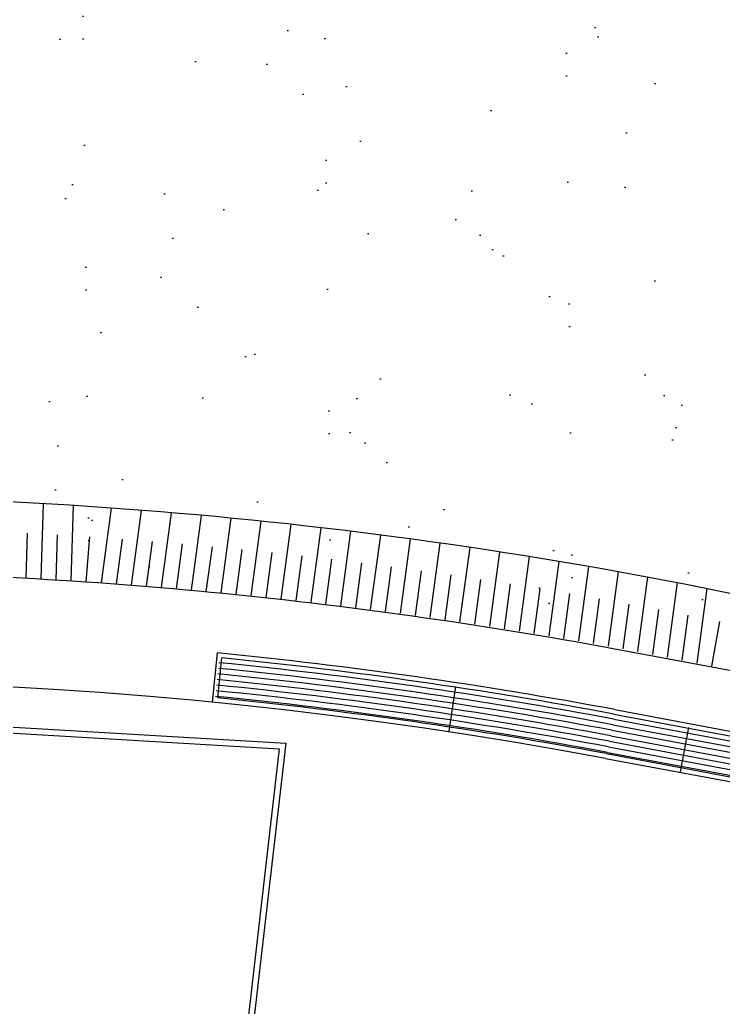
# Model space of a CAD drawing. Header units: metres. Extents: x 1796 to 2240, y -1398 to -687.
# Drawn here: x 1979.81 to 2003.22, y -1131.92 to -1099.09 of the extents above; entities that cross this region are included whole.
import ezdxf

# ---------------------------------------------------------------- set-up
doc = ezdxf.new("R2010")
doc.units = ezdxf.units.M
doc.header["$MEASUREMENT"] = 0
doc.layers.add('ARQUITETURA', color=253, linetype='CONTINUOUS')

msp = doc.modelspace()

# ---------------------------------------------------------------- hatches: boundary and pattern name
at = {"layer": 'ARQUITETURA'}
h = msp.add_hatch(dxfattribs=at)
h.set_pattern_fill('AR-SAND', color=116, scale=3, angle=-46.877, style=0)
h.set_pattern_definition([(350.623, (1466.5355, -762.2295), (4.08992, 4.08927), [0, -4.56, 0, -5.1, 0, -4.875]), (320.623, (1466.5355, -762.2295), (9.80883, 1.91215), [0, -2.46, 0, -4.11, 0, -1.575]), (280.623, (1464.013, -759.536), (6.39856, -6.807323), [0, -1.5, 0, -5.4, 0, -7.05]), (270.623, (1464.013, -759.536), (8.08648, -4.78256), [0, -0.75, 0, -3.54, 0, -4.05])])
edge = h.paths.add_edge_path()
edge.add_line((1975.606, -1066.674), (1974.637, -1065.639))
edge.add_line((1974.637, -1065.639), (1982.064, -1058.683))
edge.add_line((1982.064, -1058.683), (1966.688, -1042.265))
edge.add_line((1966.688, -1042.265), (1959.102, -1049.369))
edge.add_line((1959.102, -1049.369), (1960.264, -1050.61))
edge.add_line((1960.264, -1050.61), (1933.857, -1075.342))
edge.add_line((1933.857, -1075.342), (1952.762, -1095.528))
edge.add_line((1952.762, -1095.528), (1956.411, -1092.11))
edge.add_line((1956.411, -1092.11), (1958.223, -1094.044))
edge.add_line((1958.223, -1094.044), (1954.573, -1097.462))
edge.add_line((1954.573, -1097.462), (1972.833, -1116.959))
edge.add_arc((1973.247, -1274.849), 157.89, 75.30399, 90.15009, ccw=False)
edge.add_line((2013.302, -1122.124), (2015.597, -1109.849))
edge.add_arc((2010.779, -1108.954), 4.9, -10.5203, 43.1232)
edge.add_line((2014.355, -1105.605), (2002.802, -1093.268))
edge.add_line((2002.802, -1093.268), (2001.34, -1094.637))
edge.add_line((2001.34, -1094.637), (1975.364, -1066.9))
edge.add_line((1975.364, -1066.9), (1975.606, -1066.674))
h.paths.add_polyline_path([(2013.169, -1120.811), (2011.94, -1120.583), (2014.193, -1107.692), (2015.49, -1107.651)])

# ---------------------------------------------------------------- linework, layer by layer
for p, q in [((1980.517, -1117.682), (1980.599, -1115.182)), ((1981.516, -1117.742), (1981.598, -1115.242)), ((1982.525, -1117.81), (1982.859, -1115.327)), ((1983.524, -1117.884), (1983.858, -1115.402)), ((1984.522, -1117.963), (1984.856, -1115.483)), ((1985.52, -1118.05), (1985.854, -1115.57)), ((1986.516, -1118.142), (1986.85, -1115.663)), ((1987.512, -1118.241), (1987.846, -1115.762)), ((1988.507, -1118.346), (1988.841, -1115.867)), ((1989.501, -1118.457), (1989.835, -1115.979)), ((1980.018, -1117.654), (1980.067, -1116.154)), ((1981.017, -1117.711), (1981.066, -1116.211)), ((1982.015, -1117.775), (1982.145, -1116.28)), ((1983.024, -1117.846), (1983.225, -1116.357)), ((1990.494, -1118.575), (1990.828, -1116.097)), ((1991.486, -1118.699), (1991.82, -1116.221)), ((1992.478, -1118.829), (1992.812, -1116.351)), ((1984.023, -1117.923), (1984.224, -1116.434)), ((1985.021, -1118.006), (1985.221, -1116.517)), ((1986.018, -1118.095), (1986.218, -1116.607)), ((1987.014, -1118.191), (1987.215, -1116.703)), ((1993.469, -1118.965), (1993.802, -1116.487)), ((1994.458, -1119.108), (1994.792, -1116.63)), ((1988.01, -1118.292), (1988.21, -1116.805)), ((1989.004, -1118.401), (1989.204, -1116.914)), ((1989.998, -1118.515), (1990.198, -1117.028)), ((1995.447, -1119.257), (1995.781, -1116.779)), ((1996.435, -1119.412), (1996.769, -1116.934)), ((1990.99, -1118.636), (1991.191, -1117.149)), ((1991.982, -1118.763), (1992.183, -1117.276)), ((1997.423, -1119.574), (1997.757, -1117.095)), ((1998.409, -1119.741), (1998.743, -1117.262)), ((1992.973, -1118.896), (1993.174, -1117.409)), ((1993.964, -1119.036), (1994.164, -1117.549)), ((1994.953, -1119.181), (1995.153, -1117.695)), ((1999.395, -1119.915), (1999.729, -1117.435)), ((2000.379, -1120.096), (2000.714, -1117.615)), ((1995.942, -1119.334), (1996.142, -1117.847)), ((1996.929, -1119.492), (1997.13, -1118.005)), ((2001.363, -1120.283), (2001.698, -1117.801)), ((2002.346, -1120.476), (2002.681, -1117.993)), ((1997.916, -1119.657), (1998.116, -1118.169)), ((1998.902, -1119.828), (1999.102, -1118.34)), ((1999.887, -1120.005), (2000.088, -1118.517)), ((2000.872, -1120.188), (2001.072, -1118.7)), ((2001.855, -1120.378), (2002.056, -1118.889)), ((2002.837, -1120.577), (2003.11, -1119.099)), ((1986.228, -1121.782), (1986.389, -1120.14)), ((1986.403, -1121.639), (1986.534, -1120.305)), ((1986.548, -1120.156), (1986.549, -1120.156)), ((2010.862, -1122.118, 0), (1999.972, -1120.079, 0)), ((1994.095, -1122.745), (1994.32, -1121.262)), ((1999.58, -1122.173), (2011.709, -1124.444)), ((1999.607, -1122.025), (2011.894, -1124.326)), ((1971.507, -1122.336), (1988.443, -1123.325)), ((1999.542, -1122.526), (2011.549, -1124.775)), ((1999.577, -1122.342), (2011.583, -1124.591)), ((2001.793, -1124.092), (2002.069, -1122.618)), ((1999.473, -1122.895), (2011.48, -1125.143)), ((1999.508, -1122.711), (2011.514, -1124.959)), ((1999.404, -1123.264), (2011.411, -1125.512)), ((1999.439, -1123.079), (2011.445, -1125.328)), ((1988.443, -1123.325), (1987.292, -1133.268)), ((1999.333, -1123.49), (2011.462, -1125.761)), ((1999.37, -1123.448), (2011.376, -1125.696)), ((1999.304, -1123.647), (2011.59, -1125.948))]:
    msp.add_line(p, q, dxfattribs=at)
msp.add_lwpolyline([(1971.29, -1132.55), (1971.307, -1122.124), (1988.666, -1123.138), (1987.469, -1133.479)], close=True, dxfattribs=at)
for centre, radius, start, end in [((1971.576, -1273.323, 0), 158.402, 75.43775, 89.49081), ((1971.449, -1271.383), 153.959, 84.35856, 89.34642), ((1971.325, -1273.05), 155.63, 79.39324, 84.37363), ((1971.325, -1273.05), 153.65, 79.39324, 84.37366), ((1971.325, -1273.05), 153.5, 79.39324, 84.31391), ((1971.357, -1273.035), 153.125, 79.39324, 84.35485), ((1971.357, -1273.035), 153.313, 79.39324, 84.35491), ((1971.357, -1273.035), 152.938, 79.39324, 84.3548), ((1971.325, -1273.05), 152, 79.39324, 116.45531), ((1971.357, -1273.035), 152.563, 79.39324, 84.35468), ((1971.357, -1273.035), 152.75, 79.39324, 84.35474), ((1971.357, -1273.035), 152.188, 79.39324, 84.35457), ((1971.357, -1273.035), 152.375, 79.39324, 84.35462), ((1971.325, -1273.05), 152.16, 79.39324, 84.31314)]:
    msp.add_arc(centre, radius, start, end, dxfattribs=at)

doc.saveas('drawing.dxf')
